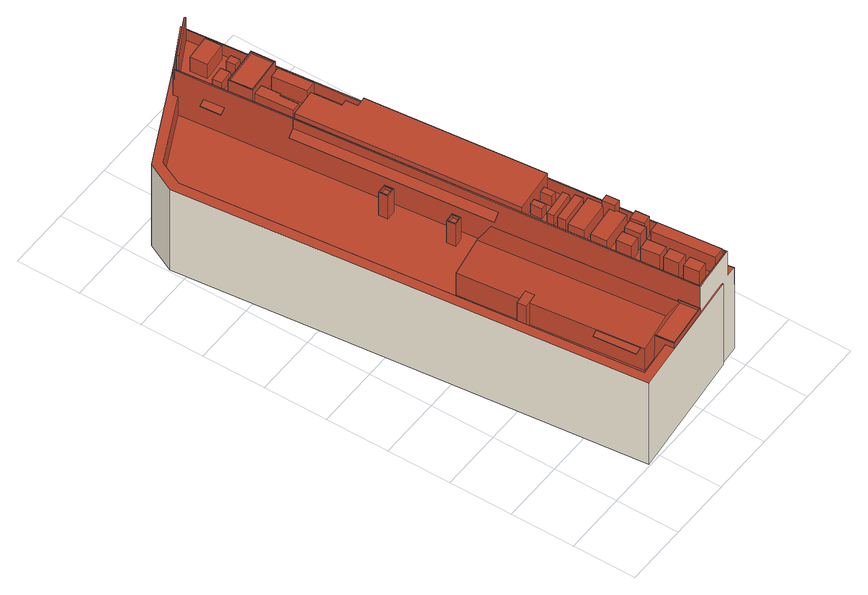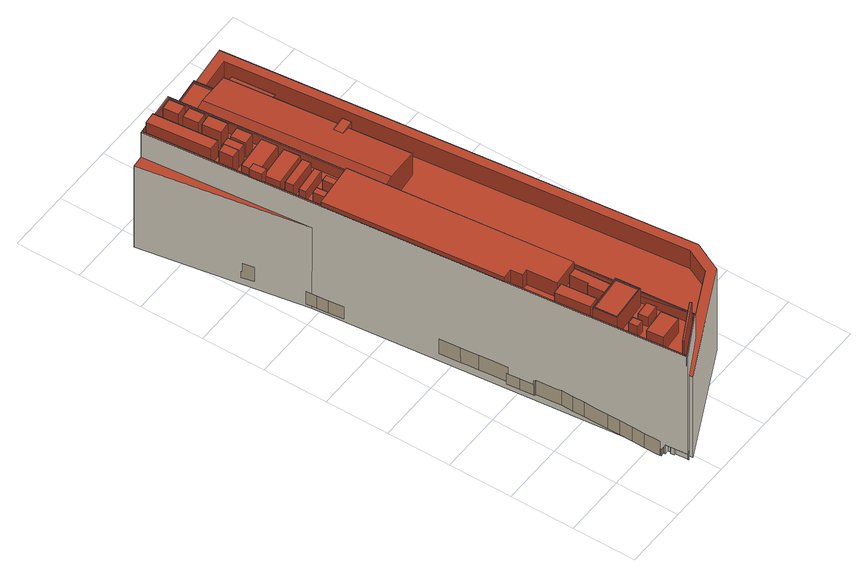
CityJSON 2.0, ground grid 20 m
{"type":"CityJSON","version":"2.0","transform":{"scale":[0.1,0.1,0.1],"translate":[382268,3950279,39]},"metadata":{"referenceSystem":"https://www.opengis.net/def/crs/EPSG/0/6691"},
"CityObjects":{
"building1":{"type":"Building","attributes":{"大字・町コード":"70","町・丁目コード":"1","13_区市町村コード_大字・町コード_町・丁目コード":"13104070001","measuredHeight":47.2,"BuildingDetails.buildingRoofEdgeArea":7136.17,"BuildingDetails.districtsAndZonesType":"10","BuildingDetails.prefecture":"13","BuildingDetails.city":"13104","BuildingDetails.surveyYear":2016},"address":[{"country":"日本","locality":"東京都新宿区西新宿一丁目"}],"children":["building1-1","building1-2","building1-3"],"geometry":[{"type":"MultiSurface","lod":"2","boundaries":[[[0,1,2,3]],[[4,5,6,7]],[[8,9,10,11,12,13,14,15,16]],[[17,18,13,12,11]],[[19,20,21,22]],[[23,24,25,26,27,5,4,16,15,28]],[[6,5,27,29]],[[30,31,32,33]],[[2,1,30,33]],[[34,8,16,4,7,0,3,35]],[[31,36,37,32]],[[20,19,37,36]],[[18,17,10,9,38,39,22,21]],[[40,29,27,26]],[[41,40,26,25]],[[42,41,25,24]],[[43,44,23,28]],[[44,42,24,23]],[[15,14,43,28]],[[45,46,47,48]],[[49,46,45,50,51,52,53]],[[54,49,53,55]],[[54,55,56,57]],[[57,58,59,60,47,46,49,54]],[[57,56,61,58]],[[62,63,64,65,59,58,61,66,67]],[[59,65,68,69,62,67,70,60]],[[70,71,72,73,74,75,48,47,60]],[[76,77,78,79,80]],[[81,82,83,84]],[[85,81,84,86]],[[87,88,85,86]],[[88,87,83,82]],[[81,85,88,82]],[[89,76,80,90]],[[89,91,77,76]],[[91,89,90,92,93]],[[94,95,93,92]],[[96,97,98,99,100,101,102,103,104,105,106,107]],[[105,104,108,109,110,111,106]],[[112,109,108,113,114]],[[100,99,115,116,117]],[[118,119,116,115]],[[120,121,118,115,122]],[[97,96,107,123,124]],[[125,98,97,124]],[[125,124,123,126]],[[122,115,99,98,125,126]],[[122,126,123,107,106,111,127,120]],[[128,127,111,110]],[[121,120,127,128,129,130]],[[2,33,32,37,19,22,39,131,129,128,110,109,112,132,133,134,35,3]],[[135,136,132,112,114,137,138]],[[131,139,130,129]],[[132,136,140,133]],[[140,141,134,133]],[[142,143,144,145]],[[143,146,147,144]],[[146,148,149,147]],[[142,145,149,148]],[[150,151,152,153]],[[152,151,154,155]],[[154,156,157,155]],[[156,150,153,157]],[[151,150,156,154]],[[158,159,160,161]],[[162,163,160,159]],[[158,161,164,165]],[[165,164,163,162]],[[166,167,168,169]],[[166,170,171,167]],[[171,170,172,173]],[[168,173,172,169]],[[173,168,167,171]],[[174,175,176,177,178,179,180]],[[181,182,183,184]],[[181,185,51,50,182]],[[186,187,188,189]],[[186,190,191,187]],[[191,192,188,187]],[[192,191,190,193]],[[189,194,193,190,186]],[[195,196,197,198]],[[199,200,201,196,195,202]],[[197,203,204,205,198]],[[205,202,195,198]],[[202,205,204,199]],[[206,207,208,209]],[[210,209,208,211]],[[206,212,213,207]],[[212,210,211,213]],[[213,211,208,207]],[[214,215,216,217,218]],[[219,220,221,222,223]],[[224,225,221,220]],[[226,219,223,227]],[[226,224,220,219]],[[224,226,227,228,225]],[[218,229,230,214]],[[231,232,233,234]],[[235,234,233,236]],[[231,237,238,232]],[[233,232,238,236]],[[235,236,238,237]],[[239,240,69,68]],[[63,62,69,240,241]],[[63,241,242,64]],[[239,68,65,64,242]],[[74,243,244,75]],[[245,246,247,244,243,248,249,250,251]],[[252,217,216,253]],[[179,254,255,180]],[[256,257,258,259]],[[260,261,258,257]],[[260,257,256,262]],[[262,256,259,263]],[[262,263,261,260]],[[264,265,266,267]],[[265,268,269,270,266]],[[271,272,269,268]],[[271,268,265,264]],[[267,272,271,264]],[[273,274,275,276]],[[277,275,274,278]],[[278,279,280,281,277]],[[282,283,273,276]],[[280,284,285,286,281]],[[282,286,285,283]],[[281,286,282,276,275,277]],[[253,287,288,230,229,252]],[[289,290,291,292]],[[292,293,294,289]],[[295,291,290,296]],[[295,296,294,293]],[[296,290,289,294]],[[297,298,299,300,301]],[[302,303,299,298]],[[304,302,298,297]],[[304,297,301,305]],[[302,304,305,306,303]],[[307,308,309,310,311]],[[312,313,314,315,316,317]],[[318,245,251,307,311,317,316,319]],[[320,318,319,321,322,323,255,254,324]],[[321,325,326,322]],[[315,327,325,321,319,316]],[[328,327,315,314]],[[328,329,330,326,325,327]],[[247,246,320,324]],[[318,320,246,245]],[[331,332,308,307,251,250]],[[332,333,309,308]],[[250,249,334,331]],[[335,336,333,332,331,334]],[[337,338,339,340]],[[340,339,341,342]],[[340,342,343,337]],[[341,344,343,342]],[[337,343,344,338]],[[345,346,347,348]],[[349,350,347,346]],[[345,348,351,352]],[[352,349,346,345]],[[350,349,352,351]],[[353,354,355,356]],[[355,357,358,356]],[[359,357,355,354]],[[353,360,359,354]],[[360,361,358,357,359]],[[362,363,364,365,366]],[[367,368,369,370]],[[371,367,370,372]],[[373,374,369,368]],[[367,371,373,368]],[[371,372,374,373]],[[366,375,376,362]],[[377,378,376,375,379]],[[365,364,377,379]],[[365,379,375,366]],[[380,381,382,383]],[[384,385,382,381]],[[386,380,383,387]],[[384,381,380,386]],[[387,388,385,384,386]],[[389,390,391,392,393]],[[390,394,395,391]],[[396,389,393,397]],[[389,396,394,390]],[[395,394,396,397]],[[398,399,400,401]],[[400,402,403,404,405,401]],[[406,407,399,398,408,409]],[[400,399,407,402]],[[406,403,402,407]],[[410,411,412,413,414]],[[415,410,414,416]],[[416,417,418,419,415]],[[414,413,417,416]],[[413,412,418,417]],[[420,421,422,423]],[[420,423,424,425,426,427]],[[424,423,422,428]],[[429,430,431,428,422,421]],[[428,431,425,424]],[[432,433,178,177,434,184,183,241,240,239,242]],[[17,11,10]],[[119,95,94,117,116]],[[385,174,382]],[[92,90,80,79,435,102,101,100,117,94]],[[79,78,103,102,435],[86,84,83,87]],[[135,138,137,114,113,108,104,103,78,77,91,93,95,119,118,121,130,139,141,140,136],[163,164,161,160],[148,146,143,142]],[[34,35,134,141,139,131,39,38,436,437,438,439],[272,267,266,270,269,437],[259,258,261,263]],[[145,144,147,149],[153,152,155,157]],[[165,162,159,158],[172,170,166,169]],[[8,34,439,438,437,436,38,9],[254,179,178,433,432,183,182,50,45,48,75,244,247,324]],[[312,317,311,310,309,333,336,335,334,249,248,243,74,73,72,71,70,67,66,61,56,55,53,52,51,185,181,184,434,177,176,175,174,385,388,387,383,382,323,322,326,330,329,328,314,313],[216,215,214,230,288,287,285,253],[392,391,395,397,393],[203,197,196,201,200,199,204],[222,221,225,228,227,223],[284,280,279,278,274,273,283,285],[430,429,421,420,427,426,425,431],[356,358,361,360,353],[401,405,404,403,406,409,408,398],[372,370,369,374],[363,362,376,378,377,364],[339,338,344,341],[347,350,351,348],[231,234,235,237],[188,192,193,194,189],[301,300,299,303,306,305],[415,419,418,412,411,410],[209,210,212,206]],[[174,180,255,323]],[[323,382,174]],[[252,229,218,217],[295,293,292,291]],[[287,253,285]],[[241,183,432]],[[42,44,43,14,13,18,21,20,36,31,30,1,0,7,6,29,40,41]]],"semantics":{"surfaces":[{"type":"WallSurface"},{"type":"RoofSurface"},{"type":"GroundSurface"}],"values":[0,0,0,0,0,0,0,0,0,0,0,0,0,0,0,0,0,0,0,1,1,1,1,1,1,1,1,1,1,1,1,1,1,1,1,1,1,1,1,1,1,1,1,1,1,1,1,1,1,1,1,1,1,1,1,1,1,1,1,1,1,1,1,1,1,1,1,1,1,1,1,1,1,1,1,1,1,1,1,1,1,1,1,1,1,1,1,1,1,1,1,1,1,1,1,1,1,1,1,1,1,1,1,1,1,1,1,1,1,1,1,1,1,1,1,1,1,1,1,1,1,1,1,1,1,1,1,1,1,1,1,1,1,1,1,1,1,1,1,1,1,1,1,1,1,1,1,1,1,1,1,1,1,1,1,1,1,1,1,1,1,1,1,1,1,1,1,1,1,1,1,1,1,1,1,1,1,1,1,1,1,1,1,1,1,1,1,1,1,1,1,1,1,1,1,1,1,1,1,1,1,1,1,1,1,1,1,1,1,1,1,1,1,1,1,1,1,1,1,1,1,2]}}]},
"building1-1":{"type":"BuildingInstallation","parents":["building1"],"geometry":[{"type":"MultiSurface","lod":"2","boundaries":[[[440,441,442,443]],[[444,445,446,447]],[[448,449,450,451]],[[452,453,451,450]],[[454,455,456,457,458,459]],[[460,461,462,463,457,456]],[[449,448,464,465,466]],[[467,468,469,470,471,472,473,474]],[[475,468,467,476]],[[476,477,478,475]],[[477,479,480,481,482,478]],[[481,480,483,484]],[[483,485,486,484]],[[487,488,486,485]],[[487,489,440,443,490,491,488]],[[492,462,461,493,494]],[[441,495,496,442]],[[464,472,471,465]],[[495,444,447,496]],[[445,497,15,446]]]}]},
"building1-2":{"type":"BuildingInstallation","parents":["building1"],"geometry":[{"type":"MultiSurface","lod":"2","boundaries":[[[498,499,500,501]],[[502,503,504,505]],[[501,500,505,504]]]}]},
"building1-3":{"type":"BuildingInstallation","parents":["building1"],"geometry":[{"type":"MultiSurface","lod":"2","boundaries":[[[506,507,508,509,510,511]]]}]}
},
"vertices":[
[409,1702,6],[408,1713,6],[408,1713,321],[409,1702,321],[421,1709,41],[421,1707,41],[421,1707,6],[421,1709,6],[432,1715,419],[596,57,419],[596,57,322],[544,576,321],[544,576,295],[545,576,6],[439,1647,6],[439,1647,41],[432,1715,41],[632,60,322],[632,60,6],[568,50,321],[568,50,6],[567,54,6],[567,54,322],[426,1656,41],[430,1656,41],[429,1668,41],[423,1668,41],[420,1707,41],[427,1646,41],[420,1707,6],[52,1543,6],[7,1451,6],[7,1451,321],[52,1543,321],[292,1641,419],[292,1641,321],[158,5,6],[158,5,321],[449,42,419],[449,42,321],[423,1668,6],[429,1668,6],[430,1656,6],[427,1646,6],[426,1656,6],[486,1158,419],[486,1158,435],[541,601,435],[541,601,419],[455,1155,435],[483,1158,419],[483,1158,379],[469,1156,379],[455,1155,379],[451,1193,435],[451,1193,379],[431,1191,379],[431,1191,435],[422,1285,435],[334,1277,435],[402,587,435],[422,1285,379],[334,1277,388],[345,1278,396],[345,1278,398],[334,1277,389],[384,1282,379],[334,1277,379],[396,655,390],[396,655,389],[402,587,379],[456,593,379],[494,596,379],[525,599,379],[538,601,379],[538,601,419],[187,423,339],[187,423,251],[206,425,251],[206,425,335],[234,428,339],[223,91,325],[211,223,325],[228,225,330],[242,92,331],[223,91,327],[242,92,332],[228,225,331],[211,223,327],[184,451,339],[231,457,339],[184,451,251],[203,454,335],[203,454,251],[182,647,335],[182,647,251],[298,84,335],[298,84,333],[436,99,333],[436,99,335],[359,90,355],[268,80,339],[244,78,335],[244,78,251],[295,83,251],[295,83,335],[295,83,340],[298,84,340],[299,51,251],[299,51,321],[302,23,321],[302,23,340],[185,38,321],[247,45,251],[185,38,251],[436,105,335],[374,668,335],[298,660,355],[436,105,251],[374,668,251],[439,106,340],[439,106,251],[436,105,340],[305,26,340],[305,26,333],[443,41,333],[443,41,340],[446,39,340],[446,39,321],[443,66,321],[443,66,251],[447,67,321],[38,1445,321],[74,1521,321],[293,1625,321],[88,966,251],[38,1445,251],[110,752,251],[91,938,251],[447,67,251],[74,1521,251],[293,1625,251],[331,983,251],[301,981,251],[301,981,340],[331,983,340],[303,952,251],[303,952,340],[333,954,251],[333,954,340],[306,956,330],[305,977,330],[305,977,340],[306,956,340],[328,979,330],[328,979,340],[329,957,330],[329,957,340],[322,776,336],[352,779,336],[352,779,251],[322,776,251],[355,751,336],[355,751,251],[326,747,251],[326,747,336],[329,751,336],[329,751,326],[326,773,326],[326,773,336],[351,754,336],[351,754,326],[349,775,336],[349,775,326],[580,59,379],[577,59,379],[511,52,379],[453,47,379],[453,47,419],[591,60,419],[591,60,379],[429,1708,379],[429,1708,419],[296,1638,419],[296,1638,379],[430,1695,379],[304,1630,468],[301,1635,468],[301,1635,379],[304,1630,379],[429,1694,468],[426,1699,468],[426,1699,379],[429,1694,379],[415,1687,379],[427,1576,434],[427,1576,379],[423,1628,379],[423,1628,434],[349,1569,379],[370,1571,379],[417,1575,379],[349,1569,434],[421,1628,379],[344,1622,379],[344,1622,434],[420,1543,379],[420,1543,422],[422,1515,422],[422,1515,379],[399,1513,379],[399,1513,422],[396,1541,379],[396,1541,422],[445,1495,379],[435,1494,379],[322,1484,379],[322,1484,448],[444,1495,448],[455,1298,436],[420,1295,436],[420,1295,379],[454,1298,379],[455,1298,379],[409,1403,436],[409,1403,379],[444,1407,436],[444,1407,379],[413,1403,379],[451,1419,448],[451,1419,379],[372,1542,379],[372,1542,415],[375,1513,415],[375,1513,379],[330,1509,379],[330,1509,415],[327,1538,379],[327,1538,415],[393,654,388],[393,654,387],[332,1277,385],[332,1277,387],[556,423,379],[556,423,419],[535,421,447],[558,423,447],[558,423,419],[543,422,379],[542,422,379],[542,422,426],[535,421,426],[329,1408,448],[329,1408,379],[560,383,419],[560,383,379],[289,1483,341],[283,1547,341],[301,1548,350],[307,1485,351],[283,1547,343],[301,1548,352],[289,1483,343],[307,1485,352],[368,652,366],[368,652,365],[389,654,383],[389,654,385],[307,1275,364],[328,1277,382],[387,670,383],[307,1275,365],[328,1277,383],[375,1290,379],[371,1350,379],[371,1350,428],[375,1290,428],[377,1350,428],[377,1350,379],[376,1366,379],[373,1411,379],[373,1411,428],[347,1289,428],[347,1289,379],[371,1411,379],[339,1409,379],[339,1409,428],[371,1412,379],[412,1415,379],[333,1412,444],[326,1481,444],[326,1481,448],[333,1412,448],[447,1422,448],[447,1422,444],[441,1491,448],[441,1491,444],[437,584,418],[457,587,418],[457,587,379],[457,586,379],[437,584,379],[461,551,418],[461,551,379],[441,549,418],[441,549,379],[460,551,379],[535,417,426],[435,407,426],[435,407,379],[513,415,379],[535,417,379],[515,396,379],[476,392,379],[434,387,379],[434,387,426],[537,398,426],[537,398,379],[538,381,447],[538,381,426],[561,383,447],[543,381,426],[543,381,379],[547,382,379],[561,383,419],[546,348,426],[546,348,379],[439,337,426],[439,337,379],[479,341,379],[520,345,379],[537,468,426],[430,457,426],[430,457,379],[537,468,379],[508,465,379],[469,461,379],[481,317,437],[481,317,379],[446,314,379],[446,314,437],[451,266,379],[451,266,437],[486,270,437],[486,270,379],[493,319,442],[522,322,442],[522,322,379],[493,319,379],[527,272,442],[527,272,379],[498,270,379],[498,270,442],[456,241,379],[456,241,443],[492,245,443],[492,245,379],[498,186,443],[498,186,379],[462,182,443],[462,182,379],[497,186,379],[499,176,379],[498,176,379],[464,172,379],[464,172,443],[499,176,443],[509,67,443],[474,63,443],[474,63,379],[509,67,379],[504,115,443],[504,115,379],[469,111,443],[469,111,379],[504,128,443],[504,128,379],[468,125,379],[503,128,379],[468,125,443],[524,322,450],[553,325,450],[553,325,379],[524,322,379],[557,282,450],[557,282,379],[528,279,450],[528,279,379],[555,281,379],[522,254,443],[557,257,443],[557,257,379],[529,255,379],[522,254,379],[577,60,443],[577,60,379],[541,57,443],[541,57,379],[438,509,379],[438,509,418],[436,530,418],[436,530,379],[522,539,418],[522,539,379],[500,536,379],[462,533,379],[524,518,379],[524,518,418],[464,512,379],[503,516,379],[492,553,379],[499,554,379],[512,555,379],[512,555,418],[492,553,418],[488,588,379],[488,588,418],[509,590,418],[509,590,379],[495,589,379],[530,478,379],[527,503,379],[527,503,426],[530,478,426],[436,468,426],[436,468,379],[468,472,379],[507,476,379],[434,494,426],[504,501,379],[466,497,379],[434,494,379],[332,1277,419],[393,654,419],[297,1626,379],[228,225,335],[389,654,419],[328,1277,419],[307,1485,419],[301,1548,419],
[461,1644,18],[459,1644,18],[459,1644,41],[461,1644,41],[451,1647,17],[449,1647,17],[449,1647,41],[451,1647,41],[504,1264,58],[504,1264,98],[508,1223,98],[508,1223,58],[512,1182,98],[512,1182,58],[504,1181,114],[509,1128,114],[513,1094,114],[513,1094,58],[509,1128,58],[504,1181,58],[516,1059,114],[518,1038,114],[518,1038,58],[516,1059,58],[503,1268,58],[503,1268,113],[504,1264,113],[491,1345,58],[491,1345,113],[493,1330,113],[494,1316,113],[499,1268,113],[499,1268,58],[494,1316,58],[493,1330,58],[488,1379,108],[488,1379,53],[484,1413,49],[484,1413,104],[481,1449,44],[477,1485,39],[477,1485,94],[481,1449,99],[473,1521,34],[473,1521,89],[469,1558,29],[469,1558,84],[466,1596,24],[466,1596,79],[462,1633,19],[461,1644,73],[462,1633,74],[520,1028,58],[525,972,114],[525,972,58],[459,1647,17],[459,1647,41],[439,1647,17],
[567,695,58],[567,695,105],[572,648,105],[572,648,58],[579,580,105],[579,580,57],[576,611,57],[576,611,105],
[598,387,113],[598,387,80],[599,383,80],[599,383,57],[591,422,57],[591,422,113]
]}
